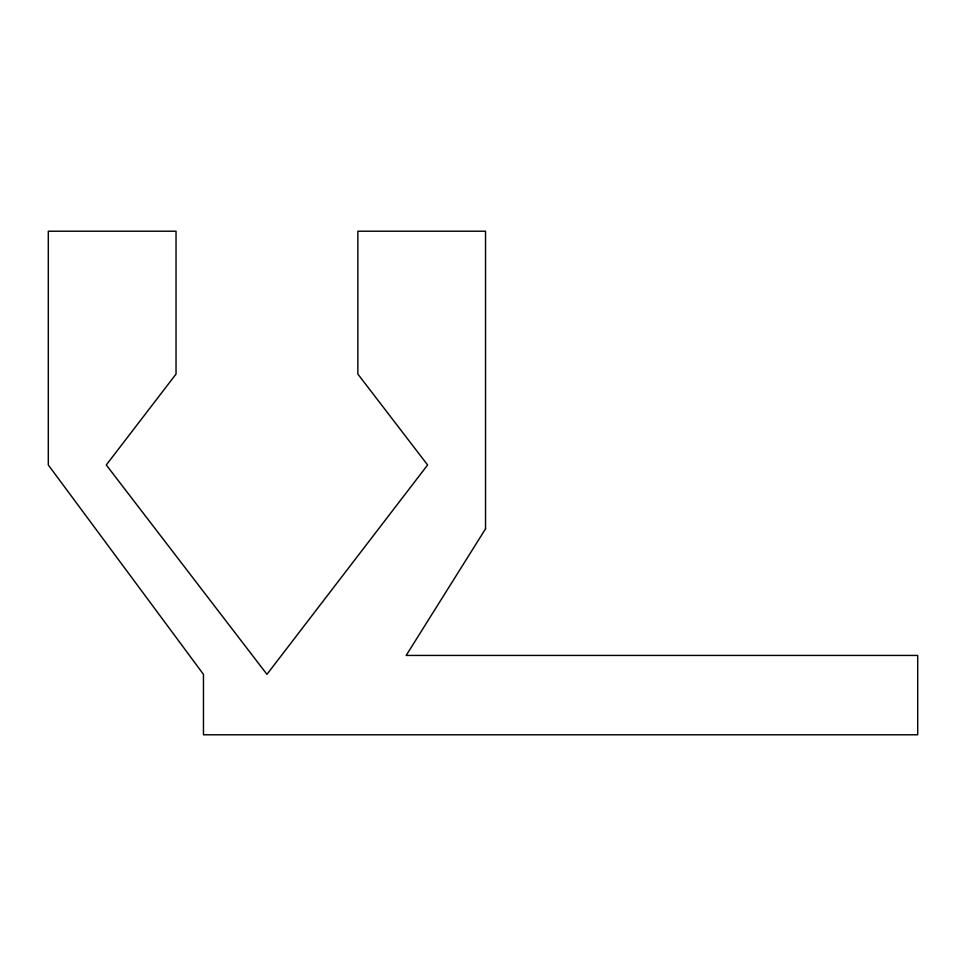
<?xml version="1.0" encoding="UTF-8"?>
<svg xmlns="http://www.w3.org/2000/svg" width="966" height="966" viewBox="0 0 966 966"><rect width="100%" height="100%" fill="white"/><g stroke="black" fill="none" stroke-linecap="round" stroke-linejoin="round"><path stroke-width="1.45" d="M485.536 528.837L406.179 655.431L917.7 655.431L917.7 734.788L203.464 734.788L203.464 674.34L48.3 464.972L48.3 231.212L176.041 231.212L176.041 374.059L106.284 464.972L266.954 674.34L427.612 464.972L357.855 374.059L357.855 231.212L485.536 231.212L485.536 528.837"/></g></svg>
